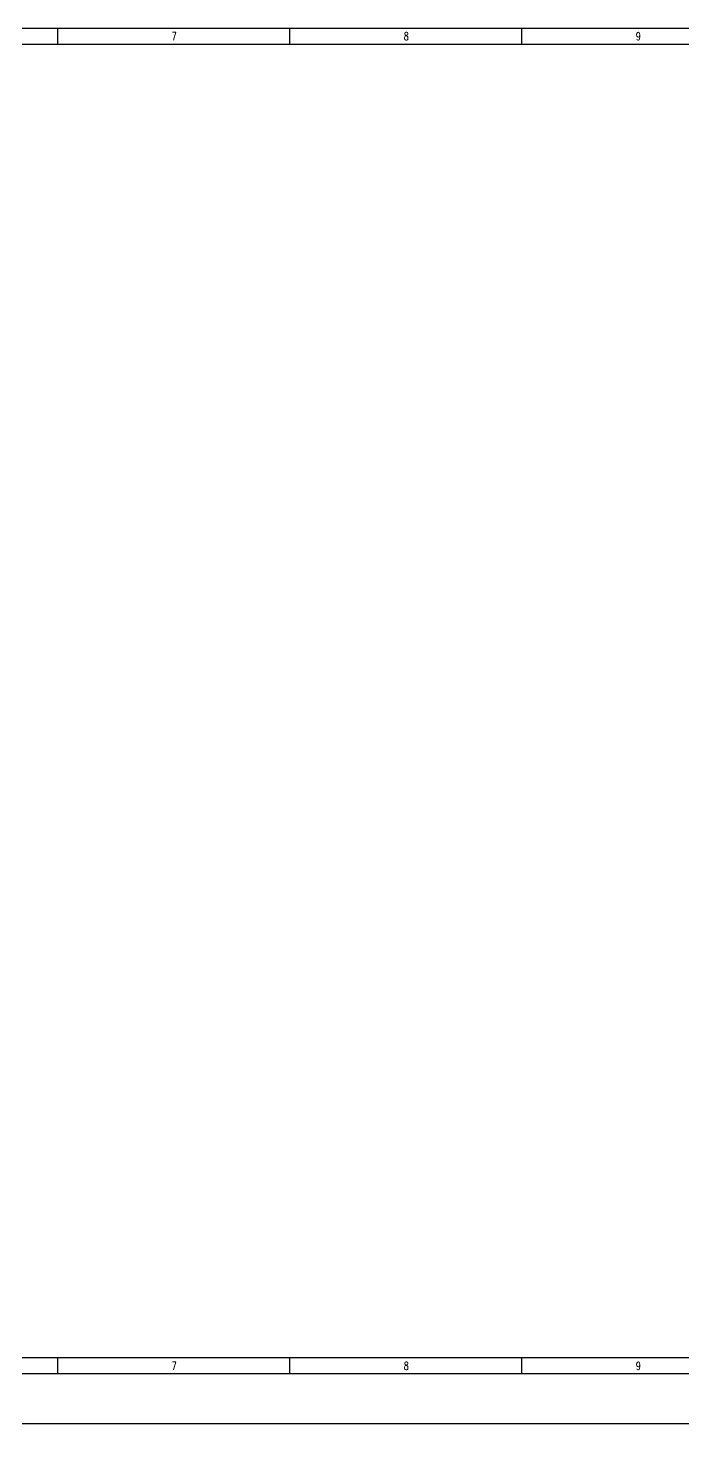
# Model space of a CAD drawing. Header units: inches. Extents: x 3186 to 109360, y -14990 to 740552.
# Drawn here: x 48833 to 69308, y 405365 to 449503 of the extents above; entities that cross this region are included whole.
import ezdxf

# ---------------------------------------------------------------- set-up
doc = ezdxf.new("R2010")
doc.units = ezdxf.units.IN
doc.header["$MEASUREMENT"] = 0
doc.styles.add('HZ', font='txt_____.ttf', dxfattribs={"width": 0.7, "bigfont": 'HZTXT'})
doc.styles.get("Standard").update_dxf_attribs({"font": 'txt', "bigfont": 'gbcbig.shx'})
doc.dimstyles.new('Standard-yuanban', dxfattribs={"dimtxt": 800, "dimasz": 0.18, "dimexe": 0.18, "dimexo": 0.0625, "dimgap": 0.09, "dimtad": 0, "dimtih": 1, "dimtoh": 1, "dimdec": 4, "dimlfac": 0.02, "dimzin": 0, "dimdsep": 46, "dimtxsty": 'Standard', "dimcen": 0.09, "dimadec": 0, "dimazin": 0, "dimtfac": 1, "dimtdec": 4, "dimtofl": 0, "dimtmove": 0, "dimatfit": 3, "dimfxl": 1, "dimtolj": 1, "dimtzin": 0, "dimarcsym": 0})

# ---------------------------------------------------------------- blocks, each defined once
blk = doc.blocks.new('*D60')
at = {"color": 0, "lineweight": -2, "transparency": 16777216}
for p, q in [((4936, 407453), (4936, 405890)), ((79286, 407453), (79286, 405890)), ((4936, 405890), (39311, 405890)), ((79286, 405890), (44911, 405890))]:
    blk.add_line(p, q, dxfattribs=at)
at = {"color": 0, "transparency": 16777216}
for points in [[(4936, 405890), (4936, 405890), (4936, 405890)], [(79286, 405890), (79286, 405890), (79286, 405890)]]:
    blk.add_solid(points, dxfattribs=at)
at = {"layer": 'Defpoints', "color": 0, "transparency": 16777216}
for p in [(4936, 407453), (79286, 407453), (79286, 405890)]:
    blk.add_point(p, dxfattribs=at)
at = {"color": 0, "transparency": 16777216, "insert": (42111, 405890), "char_height": 800, "attachment_point": 5}
blk.add_mtext('\\A1;1487.0000', dxfattribs=at)

msp = doc.modelspace()

# ---------------------------------------------------------------- linework, layer by layer
at = {"color": 4, "flags": 128}
for points in [[(4935.91392, 449503.09155), (79285.91392, 449503.09155)], [(49745.91392, 449503.09155), (49745.91392, 449003.09155)], [(57005.91392, 449503.09155), (57005.91392, 449003.09155)], [(64265.91392, 449503.09155), (64265.91392, 449003.09155)], [(49745.91392, 407953.09155), (49745.91392, 407453.09155)], [(57005.91392, 407953.09155), (57005.91392, 407453.09155)], [(64265.91392, 407953.09155), (64265.91392, 407453.09155)], [(79285.91392, 407453.09155), (4935.91392, 407453.09155)]]:
    msp.add_lwpolyline(points, dxfattribs=at)
msp.add_lwpolyline([(6185.91392, 449003.09155), (78781.91392, 449003.09155), (78781.91392, 407953.09155), (6185.91392, 407953.09155)], close=True)

# ---------------------------------------------------------------- texts
at = {"color": 0, "style": 'HZ', "width": 0.7}
for s, p in [('7', (53322.64458, 449128.09155)), ('8', (60582.64458, 449128.09155)), ('9', (67842.64458, 449128.09155)), ('7', (53322.64458, 407578.09155)), ('8', (60582.64458, 407578.09155)), ('9', (67842.64458, 407578.09155))]:
    msp.add_text(s, height=250, dxfattribs=at).set_placement(p)

# ---------------------------------------------------------------- dimensions: what is measured, and where the dimension line sits
dim = msp.add_linear_dim(base=(79285.91392, 405889.7489), p1=(4935.91392, 407453.09155), p2=(79285.91392, 407453.09155), dimstyle='Standard-yuanban')
dim.commit()
dim.dimension.update_dxf_attribs({"geometry": '*D60', "text_midpoint": (42110.91392, 405889.7489)})

doc.saveas('drawing.dxf')
